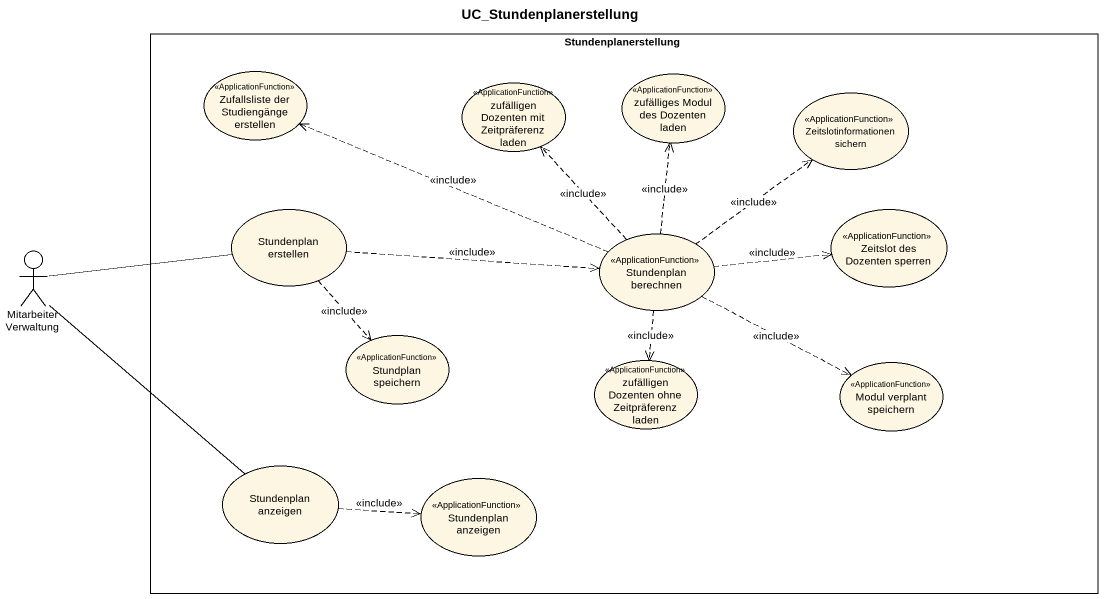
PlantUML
@startuml
title UC_Stundenplanerstellung
rectangle Stundenplanerstellung {
  usecase "Zufallsliste der Studiengänge erstellen" as Zufallsliste_der <<ApplicationFunction>>
  usecase "zufälligen Dozenten mit Zeitpräferenz laden" as zufälligen_Dozenten_mit <<ApplicationFunction>>
  usecase "zufälliges Modul des Dozenten laden" as zufälliges_Modul_des <<ApplicationFunction>>
  usecase "Zeitslotinformationen sichern" as Zeitslotinformationen <<ApplicationFunction>>
  usecase "Stundenplan erstellen" as Stundenplan_erstellen
  usecase "Zeitslot des Dozenten sperren" as Zeitslot_des_Dozenten <<ApplicationFunction>>
  usecase "Stundenplan berechnen" as Stundenplan_berechnen <<ApplicationFunction>>
  usecase "Stundplan speichern" as Stundplan_speichern <<ApplicationFunction>>
  usecase "zufälligen Dozenten ohne Zeitpräferenz laden" as zufälligen_Dozenten_ohne <<ApplicationFunction>>
  usecase "Modul verplant speichern" as Modul_verplant_speichern <<ApplicationFunction>>
  usecase "Stundenplan anzeigen" as Stundenplan_anzeigen
  usecase "Stundenplan anzeigen" as Stundenplan_anzeigen_2 <<ApplicationFunction>>
}
actor "Mitarbeiter Verwaltung" as Mitarbeiter_Verwaltung
Stundenplan_erstellen .right.> Stundenplan_berechnen : <<include>>
Stundenplan_erstellen ..> Stundplan_speichern : <<include>>
Mitarbeiter_Verwaltung -right- Stundenplan_erstellen
Mitarbeiter_Verwaltung -- Stundenplan_anzeigen
Stundenplan_berechnen .left.> Zufallsliste_der : <<include>>
Stundenplan_berechnen .up.> zufälligen_Dozenten_mit : <<include>>
Stundenplan_berechnen .up.> zufälliges_Modul_des : <<include>>
Stundenplan_berechnen .up.> Zeitslotinformationen : <<include>>
Stundenplan_berechnen .right.> Zeitslot_des_Dozenten : <<include>>
Stundenplan_berechnen ..> zufälligen_Dozenten_ohne : <<include>>
Stundenplan_berechnen .right.> Modul_verplant_speichern : <<include>>
Stundenplan_anzeigen .right.> Stundenplan_anzeigen_2 : <<include>>
@enduml
